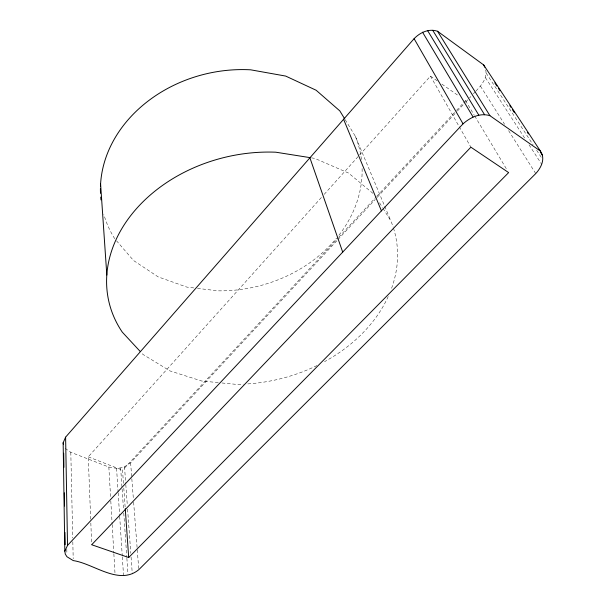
<?xml version="1.0" encoding="UTF-8"?>
<svg xmlns="http://www.w3.org/2000/svg" width="606" height="606" viewBox="0 0 606 606"><rect width="100%" height="100%" fill="white"/><g stroke="black" fill="none" stroke-linecap="round" stroke-linejoin="round"><path stroke-width="0.45" stroke-dasharray="3.03 2.27" d="M475.998 90.998C481.376 85.363 487.701 77.969 485.648 69.622M90.68 519.221L88.256 456.856L321.665 197.17M324.195 194.352L358.979 155.644M359.616 154.947L430.457 76.121L437.32 80.924M123.465 483.33L122.533 470.18L338.118 237.931M338.762 237.241L376.091 197.026M376.735 196.336L455.886 111.065M456.53 110.368L465.544 100.664L464.014 99.596M65.084 448.342L70.804 452.303L108.845 467.044L116.564 468.34L120.647 467.908L124.51 466.779L130.616 462.772L337.33 240.256M337.974 239.559L375.265 199.419M377.197 197.344L456.75 111.716M457.394 111.027L465.09 102.74M465.734 102.043L468.938 98.596M469.582 97.899L470.862 96.521M473.43 93.756L475.354 91.688M218.274 382.613L201.7 381.015L170.066 370.948L142.963 354.434L140.865 352.169M222.001 382.977L235.969 384.325A147.053 114.148 -13.3 0 0 243.294 384.159M193.731 287.926L186.875 287.1L158.128 276.866L133.517 260.504L116.572 240.84M197.465 288.373L217.993 290.842A131.964 109.315 -13.3 0 0 336.595 238.105M311.492 157.863L314.825 158.393L348.503 173.021L372.94 193.359M88.256 456.856L122.533 470.18M441.895 84.128L458.674 95.862M486.133 73.091L533.045 144.773M536.651 150.288L541.809 158.166M485.436 77.636L524.947 138.509M529.046 144.834L541.878 164.597M480.49 86.166L504.601 124.306M508.616 130.661L535.742 173.574M379.523 202.79L382.492 207.54M382.984 208.328L390.9 220.993A147.053 114.148 -13.3 0 1 393.18 227.182M345.215 119.715L355.29 136.176L390.9 220.993M465.544 100.664L474.256 115.208M474.74 116.019L507.192 170.172M430.457 76.121L470.892 147.19M130.616 462.772L131.76 477.778M131.828 478.717L133.335 498.412M133.623 502.169L138.789 569.701M124.51 466.779L125.745 483.702M125.813 484.641L127.313 505.321M127.586 509.085L130.798 553.27M131.07 557.028L132.297 573.95M123.798 488.027L125.184 507.745M120.647 467.908L123.495 509.305M123.76 513.07L126.805 557.293M126.874 558.232L127.972 574.23M116.564 468.34L118.094 491.883M118.155 492.829L119.624 515.426M119.685 516.373L122.26 555.922M122.321 556.869L123.548 575.7M108.845 467.044L110.595 497.231M110.807 501.003L112.118 523.645M112.178 524.584L113.814 552.884M113.867 553.823L115.072 574.579M90.832 523.001L91.68 544.741M70.804 452.303L72.735 537.999M72.818 541.764L73.197 558.717M66.811 549.188L66.887 553.899M393.468 228.083A147.053 114.148 -13.3 0 1 391.12 289.57M388.219 296.531A147.053 114.148 -13.3 0 1 324.513 361.668M316.93 365.577A147.053 114.148 -13.3 0 1 246.99 383.962M362.1 168.589A131.964 109.315 -13.3 0 1 337.201 237.378M114.754 238.734A131.964 109.315 -13.3 0 1 103.846 214.433M355.29 136.176A131.964 109.315 -13.3 0 1 361.418 159.476"/><path stroke-width="0.91" d="M63.16 442.797L65.607 437.153L414.095 38.686C420.102 32.451 428.881 28.293 437.517 31.247L483.664 64.933L540.416 151.083C545.658 158.598 541.264 167.642 535.742 173.574L138.789 569.701C118.897 585.911 93.756 563.535 73.243 560.595L66.94 556.732L65.289 554.081L64.819 551.18L63.16 442.797L63.372 444.243M64.819 551.18L67.524 545.415L463.045 123.836C470.317 117.375 480.111 112.618 489.936 115.693L540.416 151.083M128.699 557.52L508.646 172.596L470.892 147.19L91.68 544.741L128.699 557.52L125.253 508.684M140.342 351.601L122.291 332.141A147.053 114.148 -13.3 0 1 134.759 210.638A147.053 114.148 -13.3 0 1 275.798 152.204L309.825 157.598L342.708 252.119M494.829 82.886L496.89 86.029M498.443 88.385L499.995 90.741M509.805 105.656L510.835 107.232M512.388 109.588L514.456 112.724M527.364 132.358L528.402 133.926M540.279 151.992L542.347 155.128M437.517 31.247L489.936 115.693M432.729 30.3L484.58 114.739M344.731 118.927L339.822 110.898L316.143 90.249L285.684 76.076L250.672 69.819A131.964 109.315 -13.3 0 0 100.46 186.693M427.616 30.618L478.816 115.155M422.533 32.179L473.028 116.905M414.095 38.686L463.045 123.836M483.664 64.933L484.785 67.221M343.534 119.162L381.432 210.896M100.588 183.86L106.815 275.026M65.607 437.153L67.524 545.415M63.706 453.22L63.925 467.362M64.327 492.814L64.531 506.01M64.948 532.401L65.137 544.65M100.99 199.897A131.964 109.315 -13.3 0 1 100.717 197.086M100.49 193.314A131.964 109.315 -13.3 0 1 100.414 188.58"/></g></svg>
